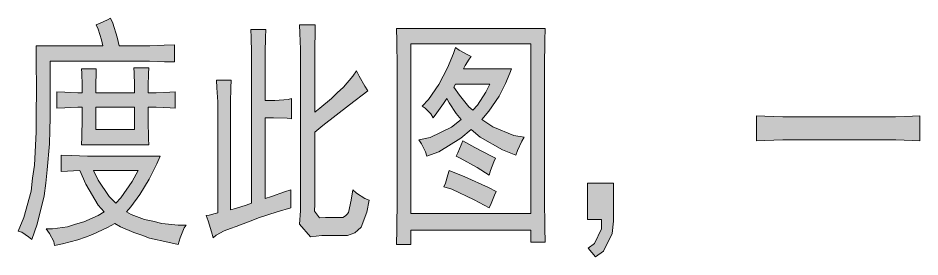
# Model space of a CAD drawing. Header units: millimetres. Extents: x 0 to 414, y 0 to 292.
# Drawn here: x 369.17 to 379.61, y 164.52 to 167.28 of the extents above; entities that cross this region are included whole.
import ezdxf

# ---------------------------------------------------------------- set-up
doc = ezdxf.new("R2010")
doc.units = ezdxf.units.MM

msp = doc.modelspace()

# ---------------------------------------------------------------- hatches: boundary and pattern name
h = msp.add_hatch(color=0)
h.dxf.hatch_style = 2
h.paths.add_polyline_path([(370.074472, 167.206083), (370.120333, 167.223722), (370.205, 167.262528), (370.240278, 167.283694), (370.264972, 167.223722), (370.314361, 167.061444), (370.339056, 166.962667), (370.6495, 166.962667), (370.695361, 166.962667), (370.861167, 166.969722), (370.981111, 166.97325), (370.981111, 166.775694), (370.864694, 166.779222), (370.691833, 166.786278), (370.631861, 166.786278), (369.541778, 166.786278), (369.541778, 166.535806), (369.53825, 166.133639), (369.534722, 165.981944), (369.531194, 165.83025), (369.5065, 165.526861), (369.488861, 165.375167), (369.471222, 165.227), (369.390083, 164.898917), (369.326583, 164.722528), (369.287778, 164.754278), (369.210167, 164.807194), (369.167833, 164.821306), (369.234861, 164.976528), (369.319528, 165.283444), (369.337167, 165.431611), (369.358333, 165.583306), (369.3795, 165.964306), (369.3795, 166.197139), (369.383028, 166.429972), (369.3795, 166.8145), (369.375972, 166.962667), (370.148556, 166.962667), (370.134444, 167.033222), (370.095639, 167.156694)])
h = msp.add_hatch(color=0)
h.dxf.hatch_style = 2
h.paths.add_polyline_path([(372.328722, 165.089417), (372.169972, 165.043556), (371.95125, 164.973), (371.88775, 164.948306), (371.82425, 164.923611), (371.693722, 164.874222), (371.626694, 164.849528), (371.556139, 164.824833), (371.460889, 164.771917), (371.429139, 164.743694), (371.407972, 164.810722), (371.369167, 164.937722), (371.348, 165.001222), (371.383278, 165.00475), (371.450306, 165.022389), (371.482056, 165.032972), (371.482056, 166.243), (371.482056, 166.313556), (371.471472, 166.475833), (371.464417, 166.564028), (371.637278, 166.564028), (371.63375, 166.475833), (371.630222, 166.3065), (371.630222, 166.228889), (371.630222, 165.064722), (371.686667, 165.082361), (371.810139, 165.121167), (371.870111, 165.142333), (371.870111, 166.807444), (371.870111, 166.885056), (371.866583, 167.057917), (371.863056, 167.149639), (372.035917, 167.149639), (372.032389, 167.057917), (372.028861, 166.885056), (372.028861, 166.807444), (372.028861, 166.331194), (372.14175, 166.331194), (372.296972, 166.341778), (372.335778, 166.352361), (372.335778, 166.119528), (372.282861, 166.126583), (372.127639, 166.130111), (372.028861, 166.130111), (372.028861, 165.198778), (372.102944, 165.219944), (372.254639, 165.272861), (372.328722, 165.297556)])
h = msp.add_hatch(color=0)
h.dxf.hatch_style = 2
h.paths.add_polyline_path([(372.610944, 167.206083), (372.607417, 167.124944), (372.603889, 166.934444), (372.603889, 166.828611), (372.603889, 166.197139), (372.663861, 166.243), (372.797917, 166.352361), (372.864944, 166.419389), (372.9355, 166.486417), (373.044861, 166.613417), (373.087194, 166.673389), (373.118944, 166.613417), (373.185972, 166.497), (373.217722, 166.440556), (373.006056, 166.281806), (372.699139, 166.041917), (372.603889, 165.964306), (372.603889, 165.13175), (372.600361, 165.050611), (372.660333, 164.973), (372.727361, 164.976528), (372.910806, 164.976528), (372.928444, 164.976528), (372.960194, 164.997694), (372.977833, 165.015333), (372.995472, 165.0365), (373.027222, 165.177611), (373.044861, 165.297556), (373.087194, 165.25875), (373.182444, 165.198778), (373.235361, 165.177611), (373.207139, 165.040028), (373.140111, 164.867167), (373.104833, 164.831889), (373.069556, 164.800139), (372.984889, 164.768389), (372.9355, 164.768389), (372.685028, 164.768389), (372.5545, 164.754278), (372.4275, 164.898917), (372.438083, 165.054139), (372.438083, 166.828611), (372.438083, 166.923861), (372.431028, 167.110833), (372.4275, 167.206083)])
h = msp.add_hatch(color=0)
h.paths.add_polyline_path([(375.274417, 167.16375), (375.267361, 167.022639), (375.263833, 166.71925), (375.263833, 166.553444), (375.263833, 165.364583), (375.263833, 165.19525), (375.267361, 164.856583), (375.274417, 164.690778), (375.108611, 164.690778), (375.108611, 164.831889), (373.718667, 164.831889), (373.718667, 164.666083), (373.552861, 164.666083), (373.556389, 164.838944), (373.559917, 165.19525), (373.559917, 165.375167), (373.559917, 166.553444), (373.559917, 166.712194), (373.556389, 167.019111), (373.552861, 167.16375)])
h.paths.add_polyline_path([(375.108611, 165.022389), (375.108611, 166.983833), (373.718667, 166.983833), (373.718667, 165.022389)])
h = msp.add_hatch(color=0)
h.paths.add_polyline_path([(374.417167, 166.839194), (374.392472, 166.807444), (374.346611, 166.736889), (374.325444, 166.698083), (374.882833, 166.698083), (374.865194, 166.645167), (374.812278, 166.525222), (374.773472, 166.451139), (374.738194, 166.380583), (374.621778, 166.207722), (374.540639, 166.108944), (374.667639, 166.024278), (374.911056, 165.9255), (375.031, 165.907861), (375.002778, 165.858472), (374.953389, 165.752639), (374.932222, 165.699722), (374.777, 165.759694), (374.519472, 165.907861), (374.417167, 165.996056), (374.297222, 165.89375), (374.039694, 165.738528), (373.902111, 165.685611), (373.888, 165.738528), (373.842139, 165.83025), (373.810389, 165.876111), (373.940917, 165.904333), (374.187861, 166.02075), (374.30075, 166.108944), (374.240778, 166.1795), (374.159639, 166.302972), (374.134944, 166.352361), (374.096139, 166.295917), (374.018528, 166.186556), (373.976194, 166.130111), (373.947972, 166.175972), (373.884472, 166.243), (373.849194, 166.264167), (373.923278, 166.341778), (374.043222, 166.514639), (374.092611, 166.613417), (374.142, 166.708667), (374.212556, 166.874472), (374.233722, 166.9415), (374.276056, 166.913278), (374.367778, 166.863889)])
h.paths.add_polyline_path([(374.216083, 166.486417), (374.279583, 166.391167), (374.388944, 166.257111), (374.434806, 166.218306), (374.487722, 166.27475), (374.5865, 166.426444), (374.632361, 166.518167), (374.233722, 166.518167)])
h = msp.add_hatch(color=0)
h.paths.add_polyline_path([(369.908667, 166.419389), (369.908667, 166.507583), (369.905139, 166.645167), (369.901611, 166.698083), (370.074472, 166.698083), (370.070944, 166.652222), (370.067417, 166.514639), (370.067417, 166.419389), (370.515444, 166.419389), (370.515444, 166.507583), (370.511917, 166.652222), (370.508389, 166.708667), (370.68125, 166.708667), (370.677722, 166.641639), (370.674194, 166.497), (370.674194, 166.419389), (370.765917, 166.419389), (370.924667, 166.426444), (370.988167, 166.429972), (370.988167, 166.243), (370.928194, 166.246528), (370.769444, 166.253583), (370.674194, 166.253583), (370.674194, 166.101889), (370.677722, 165.886694), (370.68125, 165.819667), (369.901611, 165.819667), (369.905139, 165.907861), (369.908667, 166.126583), (369.908667, 166.253583), (369.859278, 166.253583), (369.711111, 166.246528), (369.615861, 166.243), (369.615861, 166.429972), (369.711111, 166.426444), (369.859278, 166.419389)])
h.paths.add_polyline_path([(370.515444, 165.996056), (370.515444, 166.253583), (370.067417, 166.253583), (370.067417, 165.996056)])
h = msp.add_hatch(color=0)
h.dxf.hatch_style = 2
h.paths.add_polyline_path([(379.225528, 166.140694), (379.331361, 166.140694), (379.528917, 166.14775), (379.613583, 166.151278), (379.613583, 165.865528), (379.528917, 165.869056), (379.334889, 165.876111), (379.232583, 165.876111), (378.135444, 165.876111), (378.026083, 165.876111), (377.817944, 165.869056), (377.719167, 165.865528), (377.719167, 166.151278), (377.817944, 166.14775), (378.026083, 166.140694), (378.135444, 166.140694)])
h = msp.add_hatch(color=0)
h.dxf.hatch_style = 2
h.paths.add_polyline_path([(374.318389, 165.865528), (374.4595, 165.787917), (374.65, 165.685611), (374.699389, 165.664444), (374.678222, 165.622111), (374.639417, 165.519806), (374.625306, 165.466889), (374.484194, 165.555083), (374.290167, 165.664444), (374.240778, 165.685611), (374.261944, 165.724417), (374.30075, 165.816139)])
h = msp.add_hatch(color=0)
h.paths.add_polyline_path([(369.668778, 165.699722), (369.785194, 165.692667), (369.972167, 165.685611), (370.042722, 165.685611), (370.815306, 165.685611), (370.7765, 165.597417), (370.684778, 165.421028), (370.631861, 165.332833), (370.578944, 165.244639), (370.473111, 165.1), (370.423722, 165.043556), (370.476639, 165.011806), (370.631861, 164.955361), (370.730639, 164.934194), (370.832944, 164.9095), (371.023444, 164.888333), (371.115167, 164.888333), (371.090472, 164.856583), (371.044611, 164.743694), (371.023444, 164.666083), (370.9035, 164.690778), (370.691833, 164.740167), (370.600111, 164.771917), (370.508389, 164.803667), (370.353167, 164.870694), (370.289667, 164.9095), (370.205, 164.860111), (370.032139, 164.778972), (369.947472, 164.75075), (369.859278, 164.719), (369.682889, 164.673139), (369.591167, 164.6555), (369.580583, 164.701361), (369.531194, 164.793083), (369.492389, 164.846), (369.566472, 164.846), (369.739333, 164.870694), (369.834583, 164.898917), (369.929833, 164.927139), (370.095639, 165.001222), (370.166194, 165.043556), (370.095639, 165.121167), (369.954528, 165.361056), (369.883972, 165.519806), (369.668778, 165.509222)])
h.paths.add_polyline_path([(370.042722, 165.519806), (370.095639, 165.410444), (370.222639, 165.219944), (370.30025, 165.142333), (370.360222, 165.205833), (370.49075, 165.392806), (370.557778, 165.519806)])
h = msp.add_hatch(color=0)
h.dxf.hatch_style = 2
h.paths.add_polyline_path([(374.159639, 165.519806), (374.343083, 165.44925), (374.614722, 165.325778), (374.706444, 165.276389), (374.685278, 165.234056), (374.646472, 165.138806), (374.625306, 165.089417), (374.452444, 165.181139), (374.191389, 165.304611), (374.099667, 165.332833), (374.117306, 165.375167), (374.145528, 165.470417)])
h = msp.add_hatch(color=0)
h.dxf.hatch_style = 2
h.paths.add_polyline_path([(375.764778, 165.375167), (376.064639, 165.375167), (376.064639, 164.934194), (376.050528, 164.793083), (375.948222, 164.588472), (375.8565, 164.521444), (375.771833, 164.62375), (375.845917, 164.676667), (375.923528, 164.846), (375.923528, 164.955361), (375.764778, 164.955361)])

# ---------------------------------------------------------------- linework, layer by layer
at = {"color": 0, "lineweight": 0}
for points in [[(370.074472, 167.206083), (370.120333, 167.223722), (370.205, 167.262528), (370.240278, 167.283694), (370.264972, 167.223722), (370.314361, 167.061444), (370.339056, 166.962667), (370.6495, 166.962667), (370.695361, 166.962667), (370.861167, 166.969722), (370.981111, 166.97325), (370.981111, 166.775694), (370.864694, 166.779222), (370.691833, 166.786278), (370.631861, 166.786278), (369.541778, 166.786278), (369.541778, 166.535806), (369.53825, 166.133639), (369.534722, 165.981944), (369.531194, 165.83025), (369.5065, 165.526861), (369.488861, 165.375167), (369.471222, 165.227), (369.390083, 164.898917), (369.326583, 164.722528), (369.287778, 164.754278), (369.210167, 164.807194), (369.167833, 164.821306), (369.234861, 164.976528), (369.319528, 165.283444), (369.337167, 165.431611), (369.358333, 165.583306), (369.3795, 165.964306), (369.3795, 166.197139), (369.383028, 166.429972), (369.3795, 166.8145), (369.375972, 166.962667), (370.148556, 166.962667), (370.134444, 167.033222), (370.095639, 167.156694)], [(372.328722, 165.089417), (372.169972, 165.043556), (371.95125, 164.973), (371.88775, 164.948306), (371.82425, 164.923611), (371.693722, 164.874222), (371.626694, 164.849528), (371.556139, 164.824833), (371.460889, 164.771917), (371.429139, 164.743694), (371.407972, 164.810722), (371.369167, 164.937722), (371.348, 165.001222), (371.383278, 165.00475), (371.450306, 165.022389), (371.482056, 165.032972), (371.482056, 166.243), (371.482056, 166.313556), (371.471472, 166.475833), (371.464417, 166.564028), (371.637278, 166.564028), (371.63375, 166.475833), (371.630222, 166.3065), (371.630222, 166.228889), (371.630222, 165.064722), (371.686667, 165.082361), (371.810139, 165.121167), (371.870111, 165.142333), (371.870111, 166.807444), (371.870111, 166.885056), (371.866583, 167.057917), (371.863056, 167.149639), (372.035917, 167.149639), (372.032389, 167.057917), (372.028861, 166.885056), (372.028861, 166.807444), (372.028861, 166.331194), (372.14175, 166.331194), (372.296972, 166.341778), (372.335778, 166.352361), (372.335778, 166.119528), (372.282861, 166.126583), (372.127639, 166.130111), (372.028861, 166.130111), (372.028861, 165.198778), (372.102944, 165.219944), (372.254639, 165.272861), (372.328722, 165.297556)], [(372.610944, 167.206083), (372.607417, 167.124944), (372.603889, 166.934444), (372.603889, 166.828611), (372.603889, 166.197139), (372.663861, 166.243), (372.797917, 166.352361), (372.864944, 166.419389), (372.9355, 166.486417), (373.044861, 166.613417), (373.087194, 166.673389), (373.118944, 166.613417), (373.185972, 166.497), (373.217722, 166.440556), (373.006056, 166.281806), (372.699139, 166.041917), (372.603889, 165.964306), (372.603889, 165.13175), (372.600361, 165.050611), (372.660333, 164.973), (372.727361, 164.976528), (372.910806, 164.976528), (372.928444, 164.976528), (372.960194, 164.997694), (372.977833, 165.015333), (372.995472, 165.0365), (373.027222, 165.177611), (373.044861, 165.297556), (373.087194, 165.25875), (373.182444, 165.198778), (373.235361, 165.177611), (373.207139, 165.040028), (373.140111, 164.867167), (373.104833, 164.831889), (373.069556, 164.800139), (372.984889, 164.768389), (372.9355, 164.768389), (372.685028, 164.768389), (372.5545, 164.754278), (372.4275, 164.898917), (372.438083, 165.054139), (372.438083, 166.828611), (372.438083, 166.923861), (372.431028, 167.110833), (372.4275, 167.206083)], [(375.274417, 167.16375), (375.267361, 167.022639), (375.263833, 166.71925), (375.263833, 166.553444), (375.263833, 165.364583), (375.263833, 165.19525), (375.267361, 164.856583), (375.274417, 164.690778), (375.108611, 164.690778), (375.108611, 164.831889), (373.718667, 164.831889), (373.718667, 164.666083), (373.552861, 164.666083), (373.556389, 164.838944), (373.559917, 165.19525), (373.559917, 165.375167), (373.559917, 166.553444), (373.559917, 166.712194), (373.556389, 167.019111), (373.552861, 167.16375)], [(375.108611, 165.022389), (375.108611, 166.983833), (373.718667, 166.983833), (373.718667, 165.022389)], [(374.417167, 166.839194), (374.392472, 166.807444), (374.346611, 166.736889), (374.325444, 166.698083), (374.882833, 166.698083), (374.865194, 166.645167), (374.812278, 166.525222), (374.773472, 166.451139), (374.738194, 166.380583), (374.621778, 166.207722), (374.540639, 166.108944), (374.667639, 166.024278), (374.911056, 165.9255), (375.031, 165.907861), (375.002778, 165.858472), (374.953389, 165.752639), (374.932222, 165.699722), (374.777, 165.759694), (374.519472, 165.907861), (374.417167, 165.996056), (374.297222, 165.89375), (374.039694, 165.738528), (373.902111, 165.685611), (373.888, 165.738528), (373.842139, 165.83025), (373.810389, 165.876111), (373.940917, 165.904333), (374.187861, 166.02075), (374.30075, 166.108944), (374.240778, 166.1795), (374.159639, 166.302972), (374.134944, 166.352361), (374.096139, 166.295917), (374.018528, 166.186556), (373.976194, 166.130111), (373.947972, 166.175972), (373.884472, 166.243), (373.849194, 166.264167), (373.923278, 166.341778), (374.043222, 166.514639), (374.092611, 166.613417), (374.142, 166.708667), (374.212556, 166.874472), (374.233722, 166.9415), (374.276056, 166.913278), (374.367778, 166.863889)], [(369.908667, 166.419389), (369.908667, 166.507583), (369.905139, 166.645167), (369.901611, 166.698083), (370.074472, 166.698083), (370.070944, 166.652222), (370.067417, 166.514639), (370.067417, 166.419389), (370.515444, 166.419389), (370.515444, 166.507583), (370.511917, 166.652222), (370.508389, 166.708667), (370.68125, 166.708667), (370.677722, 166.641639), (370.674194, 166.497), (370.674194, 166.419389), (370.765917, 166.419389), (370.924667, 166.426444), (370.988167, 166.429972), (370.988167, 166.243), (370.928194, 166.246528), (370.769444, 166.253583), (370.674194, 166.253583), (370.674194, 166.101889), (370.677722, 165.886694), (370.68125, 165.819667), (369.901611, 165.819667), (369.905139, 165.907861), (369.908667, 166.126583), (369.908667, 166.253583), (369.859278, 166.253583), (369.711111, 166.246528), (369.615861, 166.243), (369.615861, 166.429972), (369.711111, 166.426444), (369.859278, 166.419389)], [(374.216083, 166.486417), (374.279583, 166.391167), (374.388944, 166.257111), (374.434806, 166.218306), (374.487722, 166.27475), (374.5865, 166.426444), (374.632361, 166.518167), (374.233722, 166.518167)], [(370.515444, 165.996056), (370.515444, 166.253583), (370.067417, 166.253583), (370.067417, 165.996056)], [(379.225528, 166.140694), (379.331361, 166.140694), (379.528917, 166.14775), (379.613583, 166.151278), (379.613583, 165.865528), (379.528917, 165.869056), (379.334889, 165.876111), (379.232583, 165.876111), (378.135444, 165.876111), (378.026083, 165.876111), (377.817944, 165.869056), (377.719167, 165.865528), (377.719167, 166.151278), (377.817944, 166.14775), (378.026083, 166.140694), (378.135444, 166.140694)], [(374.318389, 165.865528), (374.4595, 165.787917), (374.65, 165.685611), (374.699389, 165.664444), (374.678222, 165.622111), (374.639417, 165.519806), (374.625306, 165.466889), (374.484194, 165.555083), (374.290167, 165.664444), (374.240778, 165.685611), (374.261944, 165.724417), (374.30075, 165.816139)], [(369.668778, 165.699722), (369.785194, 165.692667), (369.972167, 165.685611), (370.042722, 165.685611), (370.815306, 165.685611), (370.7765, 165.597417), (370.684778, 165.421028), (370.631861, 165.332833), (370.578944, 165.244639), (370.473111, 165.1), (370.423722, 165.043556), (370.476639, 165.011806), (370.631861, 164.955361), (370.730639, 164.934194), (370.832944, 164.9095), (371.023444, 164.888333), (371.115167, 164.888333), (371.090472, 164.856583), (371.044611, 164.743694), (371.023444, 164.666083), (370.9035, 164.690778), (370.691833, 164.740167), (370.600111, 164.771917), (370.508389, 164.803667), (370.353167, 164.870694), (370.289667, 164.9095), (370.205, 164.860111), (370.032139, 164.778972), (369.947472, 164.75075), (369.859278, 164.719), (369.682889, 164.673139), (369.591167, 164.6555), (369.580583, 164.701361), (369.531194, 164.793083), (369.492389, 164.846), (369.566472, 164.846), (369.739333, 164.870694), (369.834583, 164.898917), (369.929833, 164.927139), (370.095639, 165.001222), (370.166194, 165.043556), (370.095639, 165.121167), (369.954528, 165.361056), (369.883972, 165.519806), (369.668778, 165.509222)], [(370.042722, 165.519806), (370.095639, 165.410444), (370.222639, 165.219944), (370.30025, 165.142333), (370.360222, 165.205833), (370.49075, 165.392806), (370.557778, 165.519806)], [(374.159639, 165.519806), (374.343083, 165.44925), (374.614722, 165.325778), (374.706444, 165.276389), (374.685278, 165.234056), (374.646472, 165.138806), (374.625306, 165.089417), (374.452444, 165.181139), (374.191389, 165.304611), (374.099667, 165.332833), (374.117306, 165.375167), (374.145528, 165.470417)], [(375.764778, 165.375167), (376.064639, 165.375167), (376.064639, 164.934194), (376.050528, 164.793083), (375.948222, 164.588472), (375.8565, 164.521444), (375.771833, 164.62375), (375.845917, 164.676667), (375.923528, 164.846), (375.923528, 164.955361), (375.764778, 164.955361)]]:
    msp.add_lwpolyline(points, close=True, dxfattribs=at)

doc.saveas('drawing.dxf')
